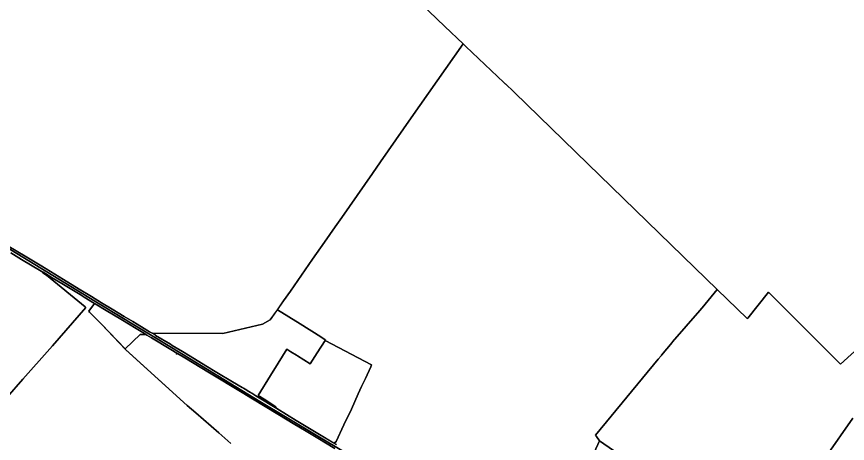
# Model space of a CAD drawing. Header units: metres. Extents: x 3 to 1005126, y 39 to 4383651.
# Drawn here: x 484757 to 486528, y 4374331 to 4375240 of the extents above; entities that cross this region are included whole.
import ezdxf

# ---------------------------------------------------------------- set-up
doc = ezdxf.new("R2010")
doc.units = ezdxf.units.M
doc.header["$MEASUREMENT"] = 0
doc.layers.add('TM_Llucmajor', color=7, linetype='Continuous')

msp = doc.modelspace()

# ---------------------------------------------------------------- linework, layer by layer
at = {"layer": 'TM_Llucmajor', "linetype": 'Continuous', "flags": 128}
for points in [[(485568.1, 4375317.1), (485670.2, 4375219.1), (485708.7, 4375182.3), (485598.1, 4375024), (485532.9, 4374930.5), (485515.5, 4374905.7), (485449.9, 4374811.7), (485436.2, 4374792.1), (485413.6, 4374759.8), (485387.9, 4374723), (485340.5, 4374655.1), (485326.1, 4374634.5), (485297.7, 4374593.9), (485281.2, 4374584.8), (485196.7, 4374564.7), (485046.8, 4374565.7), (485045.7, 4374565.7), (485040.4, 4374568.8), (485023.1, 4374579.2), (485004.5, 4374590.5), (484986.2, 4374601.5), (484960.5, 4374616.9), (484937.9, 4374630.6), (484916.4, 4374643.7), (484890.2, 4374659.5), (484856.6, 4374680.2), (484810.3, 4374708.1), (484778.7, 4374727.3), (484736.9, 4374752.5)], [(486596.6, 4374574.6), (486513.9, 4374499.6), (486513.6, 4374499.8), (486511, 4374502.4), (486372, 4374640.9), (486359.8, 4374653), (486315.9, 4374597.9), (486314.9, 4374596.6), (486250.8, 4374658.6), (486178.1, 4374729), (486177.9, 4374729.2), (486177.5, 4374729.6), (485974.8, 4374926.7), (485818.5, 4375078.2), (485814.2, 4375082.3), (485801.8, 4375093.8), (485799.7, 4375095.8), (485798.3, 4375097), (485797.3, 4375098), (485795.9, 4375099.3), (485714.9, 4375176.3), (485708.7, 4375182.3), (485670.2, 4375219.1), (485568.1, 4375317.1)], [(485438.6, 4374328.4), (485433.2, 4374331.6), (485436.5, 4374333.2), (485437.8, 4374334.3), (485438.3, 4374334.9), (485454.8, 4374370.1), (485470.6, 4374403.6), (485485.3, 4374436.2), (485492.4, 4374451.9), (485500.4, 4374469.1), (485512.2, 4374494.2), (485513.7, 4374497.9), (485414.5, 4374550.2), (485415.3, 4374551.3), (485414.5, 4374551.8), (485414.5, 4374551.8), (485405.1, 4374557.8), (485361.4, 4374585.6), (485312.8, 4374615.4), (485326.1, 4374634.5), (485340.5, 4374655.1), (485387.9, 4374723), (485413.6, 4374759.8), (485436.2, 4374792.1), (485449.9, 4374811.7), (485515.5, 4374905.7), (485532.9, 4374930.5), (485598.1, 4375024), (485708.7, 4375182.3), (485714.9, 4375176.3), (485795.9, 4375099.3), (485797.3, 4375098), (485798.3, 4375097), (485799.7, 4375095.8), (485801.8, 4375093.8), (485814.2, 4375082.3), (485818.5, 4375078.2), (485974.8, 4374926.7), (486177.5, 4374729.6), (486177.9, 4374729.2), (486178.1, 4374729), (486250.8, 4374658.6), (486218.4, 4374619.6), (486217.7, 4374618.8), (486213.3, 4374613.7), (486155.5, 4374546.9), (486154.6, 4374545.9), (486132.1, 4374518.7), (486131.1, 4374517.4), (486125.1, 4374510.2), (485990.9, 4374348.3), (485993.1, 4374345.9), (485999.4, 4374336.1), (485972.4, 4374277.1)], [(484736.9, 4374752.5), (484778.7, 4374727.3), (484810.3, 4374708.1), (484856.6, 4374680.2), (484890.2, 4374659.5), (484916.4, 4374643.7), (484937.9, 4374630.6), (484960.5, 4374616.9), (484986.2, 4374601.5), (485004.5, 4374590.5), (485023.1, 4374579.2), (485040.4, 4374568.8), (485049.7, 4374563.4), (485052.1, 4374561.8), (485053.2, 4374560.9), (485084.6, 4374541.9), (485088.3, 4374539.6), (485110.4, 4374526.4), (485136.4, 4374510.7), (485159.9, 4374496.3), (485183.6, 4374482), (485217.2, 4374462.2), (485237.8, 4374450), (485240.3, 4374448.6), (485247.8, 4374444), (485248.4, 4374443.6), (485255.6, 4374439.3), (485258, 4374437.9), (485266.7, 4374432.5), (485311.4, 4374404.9), (485352.8, 4374379.9), (485402.4, 4374350), (485438.6, 4374328.4)], [(484731.6, 4374750.7), (484936.6, 4374626.2), (485087.3, 4374534.8), (485275.7, 4374420.1), (485457.3, 4374311.5), (485629.2, 4374208.6), (485701.3, 4374164.5), (485820.2, 4374093), (485897, 4374046.3), (486042.7, 4373957.7), (486161.8, 4373886.4), (486277.2, 4373816), (486332.1, 4373783.2), (486458.3, 4373706.6), (486614.7, 4373611.7)], [(486614.7, 4373611.7), (486458.3, 4373706.6), (486332.1, 4373783.2), (486277.2, 4373816), (486161.8, 4373886.4), (486042.7, 4373957.7), (485897, 4374046.3), (485820.2, 4374093), (485701.3, 4374164.5), (485629.2, 4374208.6), (485457.3, 4374311.5), (485275.7, 4374420.1), (485087.3, 4374534.8), (484936.6, 4374626.2), (484731.6, 4374750.7)], [(484744.4, 4374736.7), (484767.3, 4374722.7), (484808.9, 4374697.5), (484811.6, 4374695.2), (484812.9, 4374694.4), (484820.2, 4374688.9), (484903.1, 4374621.9), (484904.6, 4374620.3), (484904.5, 4374620.2), (484833.1, 4374538.8), (484827.5, 4374532.5), (484770.3, 4374467.8), (484736.5, 4374429.6)], [(485435.4, 4374319.9), (485398.8, 4374341.9), (485374, 4374356.9), (485346.5, 4374373.5), (485317.1, 4374391.1), (485283.2, 4374411.8), (485259.4, 4374426.1), (485237.4, 4374439.3), (485212.6, 4374454.2), (485192.7, 4374466.3), (485164.8, 4374483.2), (485135, 4374501.2), (485115.7, 4374512.8), (485099.5, 4374522.5), (485099.2, 4374522.1), (485099.4, 4374521), (485099.2, 4374521), (485096.8, 4374522.5), (485096.8, 4374522.7), (485098, 4374522.9), (485098.1, 4374523.3), (485085.4, 4374531), (485044.3, 4374555.8), (485034.7, 4374561.7), (485032.5, 4374563), (485029.7, 4374564.7), (485011.6, 4374575.5), (484978.8, 4374595.2), (484947.7, 4374614), (484924, 4374628.4), (484923, 4374629), (484900.9, 4374642.4), (484891.9, 4374647.8), (484853.5, 4374671.2), (484832.8, 4374683.5), (484813.3, 4374695.5), (484812.8, 4374695.8), (484808.9, 4374697.5), (484767.3, 4374722.7), (484744.4, 4374736.7)], [(484736.5, 4374429.6), (484770.3, 4374467.8), (484827.5, 4374532.5), (484833.1, 4374538.8), (484904.5, 4374620.2), (484904.6, 4374620.3), (484903.1, 4374621.9), (484820.2, 4374688.9), (484812.9, 4374694.4), (484811.6, 4374695.2), (484811.6, 4374695.2), (484808.9, 4374697.5), (484812.8, 4374695.8), (484813.3, 4374695.5), (484832.8, 4374683.5), (484853.5, 4374671.2), (484891.9, 4374647.8), (484900.9, 4374642.4), (484923, 4374629), (484920.6, 4374626.1), (484910.6, 4374612.7), (484912.3, 4374610.7), (484930.2, 4374592.3), (484937.4, 4374584.8), (484988.6, 4374531.2), (485120.4, 4374411.8), (485138.8, 4374395.8), (485188.1, 4374353.1), (485213.8, 4374330.8)], [(486109.7, 4374260.6), (485999.4, 4374336.1), (485993.1, 4374345.9), (485990.9, 4374348.3), (486125.1, 4374510.2), (486131.1, 4374517.4), (486132.1, 4374518.7), (486154.6, 4374545.9), (486155.5, 4374546.9), (486213.3, 4374613.7), (486217.7, 4374618.8), (486218.4, 4374619.6), (486250.8, 4374658.6), (486314.9, 4374596.6), (486315.9, 4374597.9), (486359.8, 4374653), (486372, 4374640.9), (486511, 4374502.4), (486513.6, 4374499.8), (486513.9, 4374499.6), (486596.6, 4374574.6)], [(485213.8, 4374330.8), (485188.1, 4374353.1), (485138.8, 4374395.8), (485120.4, 4374411.8), (484989.4, 4374530.5), (484988.6, 4374531.2), (484987.9, 4374532), (485020.1, 4374563), (485026.6, 4374563), (485026.6, 4374563), (485032.5, 4374563), (485034.7, 4374561.7), (485044.3, 4374555.8), (485085.4, 4374531), (485098.1, 4374523.3), (485098, 4374522.9), (485096.8, 4374522.7), (485096.8, 4374522.5), (485099.2, 4374521), (485099.4, 4374521), (485099.2, 4374522.1), (485099.5, 4374522.5), (485115.7, 4374512.8), (485135, 4374501.2), (485164.8, 4374483.2), (485192.7, 4374466.3), (485212.6, 4374454.2), (485237.4, 4374439.3), (485259.4, 4374426.1), (485283.2, 4374411.8), (485317.1, 4374391.1), (485346.5, 4374373.5), (485374, 4374356.9), (485398.8, 4374341.9), (485435.4, 4374319.9)], [(486530.1, 4373926.1), (486528, 4373927.2), (486526.1, 4373928.1), (486506.6, 4373946.7), (486506.4, 4373946.9), (486503.1, 4373950), (486445.3, 4374008.2), (486380.4, 4374065), (486376.9, 4374068), (486367.2, 4374077.9), (486367.2, 4374077.9), (486365.7, 4374075.8), (486362.3, 4374079), (486358.9, 4374081.9), (486351, 4374088.6), (486339.2, 4374098.1), (486342.3, 4374102.6), (486378.6, 4374153.3), (486380.9, 4374156.5), (486459, 4374268.7), (486482.3, 4374302.3), (486539.7, 4374384.9)], [(486539.7, 4374384.9), (486482.3, 4374302.3)], [(485972.4, 4374277.1), (485999.4, 4374336.1), (486109.7, 4374260.6)]]:
    msp.add_lwpolyline(points, dxfattribs=at)
for points in [[(485032.5, 4374563), (485020.1, 4374563), (484987.9, 4374532), (484937.4, 4374584.8), (484930.2, 4374592.3), (484912.3, 4374610.7), (484910.6, 4374612.7), (484920.6, 4374626.1), (484923, 4374629), (484924, 4374628.4), (484947.7, 4374614), (484978.8, 4374595.2), (485011.6, 4374575.5), (485029.7, 4374564.7), (485032.5, 4374563)], [(485414.5, 4374551.8), (485415.3, 4374551.3), (485414.5, 4374550.2), (485397.8, 4374523.7), (485383, 4374500.3), (485355.6, 4374517.4), (485353.6, 4374518.6), (485341.6, 4374526.2), (485333.1, 4374531.5), (485314.7, 4374501.9), (485298.1, 4374475.2), (485271.7, 4374433.1), (485287.9, 4374422.8), (485307.8, 4374409.8), (485311.4, 4374404.9), (485266.7, 4374432.5), (485258, 4374437.9), (485255.6, 4374439.3), (485248.4, 4374443.6), (485247.8, 4374444), (485240.3, 4374448.6), (485237.8, 4374450), (485217.2, 4374462.2), (485183.6, 4374482), (485159.9, 4374496.3), (485136.4, 4374510.7), (485110.4, 4374526.4), (485088.3, 4374539.6), (485084.6, 4374541.9), (485053.2, 4374560.9), (485052.1, 4374561.8), (485049.7, 4374563.4), (485045.7, 4374565.7), (485046.8, 4374565.7), (485196.7, 4374564.7), (485281.2, 4374584.8), (485297.7, 4374593.9), (485312.8, 4374615.4), (485361.4, 4374585.6), (485405.1, 4374557.8), (485414.5, 4374551.8)], [(485311.4, 4374404.9), (485307.8, 4374409.8), (485287.9, 4374422.8), (485271.7, 4374433.1), (485298.1, 4374475.2), (485314.7, 4374501.9), (485333.1, 4374531.5), (485341.6, 4374526.2), (485353.6, 4374518.6), (485355.6, 4374517.4), (485383, 4374500.3), (485397.8, 4374523.7), (485414.5, 4374550.2), (485513.7, 4374497.9), (485512.2, 4374494.2), (485500.4, 4374469.1), (485492.4, 4374451.9), (485485.3, 4374436.2), (485470.6, 4374403.6), (485454.8, 4374370.1), (485438.3, 4374334.9), (485437.8, 4374334.3), (485436.5, 4374333.2), (485433.2, 4374331.6), (485402.4, 4374350), (485352.8, 4374379.9), (485311.4, 4374404.9)]]:
    msp.add_lwpolyline(points, close=True, dxfattribs=at)

doc.saveas('drawing.dxf')
